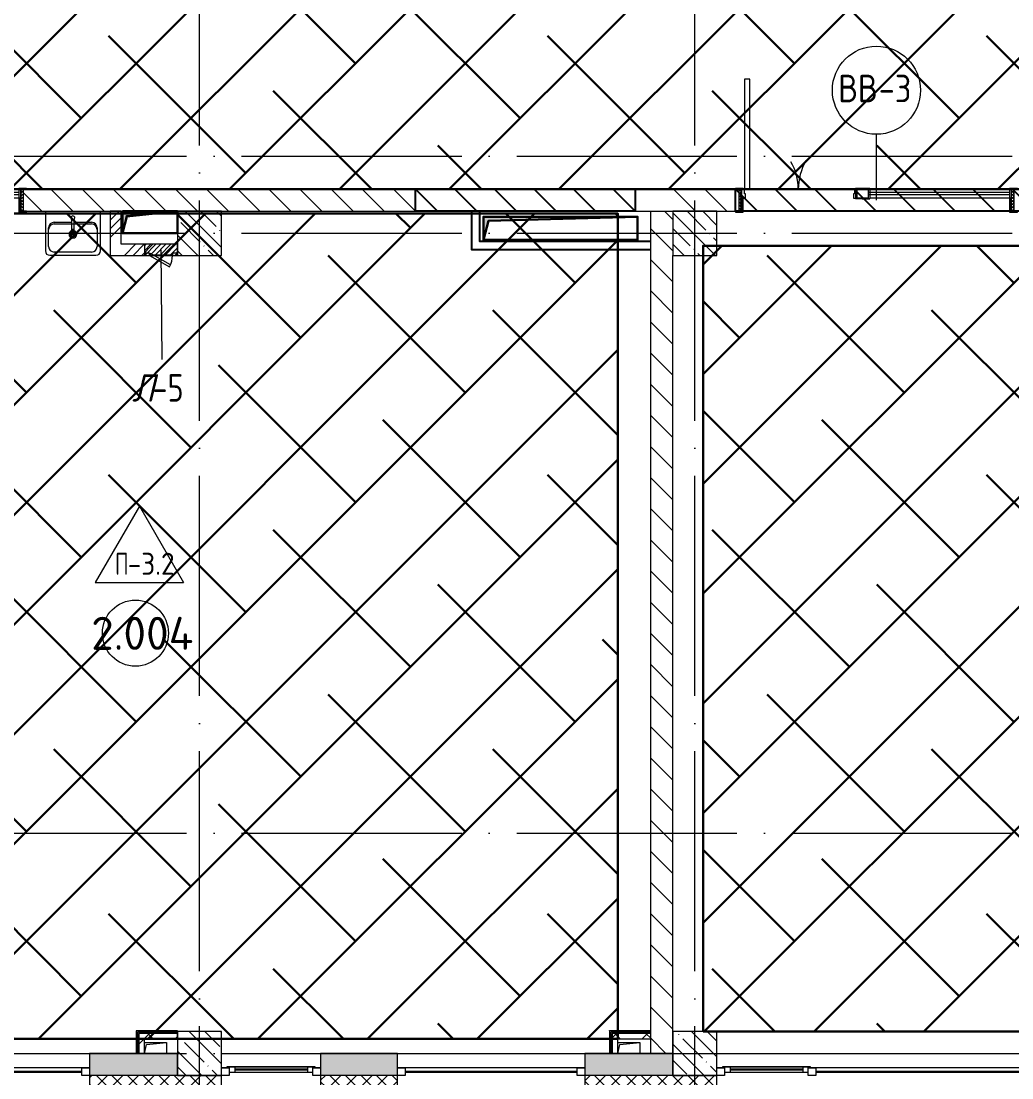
# Model space of a CAD drawing. Header units: millimetres. Extents: x -68946 to 690821, y -552984 to 293768.
# Drawn here: x 38829 to 47829, y -78991 to -69392 of the extents above; entities that cross this region are included whole.
import ezdxf

# ---------------------------------------------------------------- set-up
doc = ezdxf.new("R2010")
doc.units = ezdxf.units.MM
doc.linetypes.add('ADSK_Линия сетки', pattern=[2500, 2000, -250, 0, -250])
for name, color, linetype, lineweight in [('0) блоки', 250, 'Continuous', 25), ('1.1) Стяжка 5 вып.', 30, 'Continuous', 30), ('1.3) Звуко-изол           5 вып.', 90, 'Continuous', 30), ('A-AREA-____-IDEN', 250, 'Continuous', 9), ('A-DETL-GENF-OTLN', 250, 'Continuous', 5), ('A-DOOR-____-IDEN', 250, 'Continuous', 9), ('A-DOOR-____-MCUT', 250, 'Continuous', 5), ('A-DOOR-____-OTLN', 250, 'Continuous', 5), ('A-DOOR-FRAM-MCUT', 250, 'Continuous', 5), ('A-DOOR-FRAM-OTLN', 250, 'Continuous', 5), ('A-DOOR-GLAZ-MCUT', 250, 'Continuous', 5), ('A-FLOR-____-IDEN', 250, 'Continuous', 9), ('A-FLOR-____-OTLN', 250, 'Continuous', 9), ('A-GENM-____-MCUT', 250, 'Continuous', 25), ('A-GENM-____-OTLN', 250, 'Continuous', 9), ('A-GLAZ-____-MCUT', 250, 'Continuous', 9), ('A-GLAZ-____-OTLN', 250, 'Continuous', 5), ('A-WALL-____-MCUT', 250, 'Continuous', 13), ('A-WALL-____-PATT', 250, 'Continuous', 13), ('A-WALL-FNSH-MCUT', 250, 'Continuous', 13), ('I-WALL-____-OTLN', 250, 'Continuous', 9), ('P-SANR-FIXT-OTLN', 250, 'Continuous', 9), ('S-COLS-____-MCUT', 250, 'Continuous', 25), ('S-COLS-____-OTLN', 250, 'Continuous', 9), ('S-GRID-____-OTLN', 250, 'Continuous', 9), ('КР_Отверстия_ВК', 250, 'Continuous', 30), ('КР_Отверстия_ОВ', 250, 'Continuous', 30), ('ОВ_Корр_отв_27.10.2025', 250, 'Continuous', 30)]:
    doc.layers.add(name, color=color, linetype=linetype, lineweight=lineweight)
doc.styles.add('GOST Common_1', font='', dxfattribs={"width": 0.9, "height": 250})
doc.styles.add('ISOCPEUR_1', font='isocpeur.ttf', dxfattribs={"width": 0.9, "height": 250})
doc.styles.add('ISOCPEUR_2', font='isocpeur.ttf', dxfattribs={"height": 160})
doc.styles.add('ISOCPEUR_I_1', font='ГОСТ тип А.ttf', dxfattribs={"height": 2500})
doc.styles.get('GOST Common_1').set_extended_font_data('GOST Common')
pattern_1 = [(45, (-601.3, -122294.8), (-224.5064, 224.5064), []), (45, (-521.92, -122294.8), (0, 449.0128), []), (45, (-680.67, -122294.8), (0, 449.0128), [])]
pattern_2 = [(45, (-601.3, -122294.79), (-141.42136, 141.42136), []), (135, (-601.3, -122294.79), (-141.42136, -141.42136), [])]
pattern_3 = [(135, (-601.3, -122294.79), (-142.5612, -142.5612), []), (135, (-458.73, -122294.79), (-142.5612, -142.5612), [252.016, -50.403, 3.353, -47.05])]

# ---------------------------------------------------------------- blocks, each defined once
blk = doc.blocks.new('Раковина_АИ_3D_Рен_МГН_Santek Neo 50 - Раковина 500x400x170-V6-АР1_Маркировочный план 2 этажа С1')
at = {"layer": 'P-SANR-FIXT-OTLN', "lineweight": 5}
for p, q in [((-250, 25), (-250, -335)), ((250, -335), (250, 25)), ((-170, -75), (-10, -75)), ((-170, -89.7), (170, -89.7)), ((-10, -167), (-10, -49.9)), ((10, -50), (10, -167)), ((10, -75), (170, -75)), ((-220, -295), (-220, -125)), ((-220, -295), (-220, -139.7)), ((35, -185), (-35, -185)), ((-10, -167), (10, -167)), ((-5.9, -137), (-7, -137)), ((-7, -137), (-7, -137)), ((-5.9, -137), (5.9, -137)), ((0, -150), (0, -220)), ((7, -137), (5.9, -137)), ((7, -137), (7, -137)), ((220, -125), (220, -295)), ((220, -139.7), (220, -295)), ((-210, -375), (210, -375)), ((170, -345), (-170, -345)), ((170, -345), (-170, -345))]:
    blk.add_line(p, q, dxfattribs=at)
for centre, radius, start, end in [((-170, -125), 50, 90, 180), ((-170, -139.7), 50, 90, 180), ((0, -35), 18, 360, 180), ((0, -35), 18, 180, 250.80897), ((0, -35), 18, 289.19103, 360), ((0, -35), 18, 295.19321, 300), ((0, -35), 18, 309.99941, 315), ((0, -35), 18, 324.99969, 330), ((170, -125), 50, 0, 90), ((170, -139.7), 50, 0, 90), ((0, -185), 35, 0, 180), ((0, -185), 35, 106.67272, 180), ((0, -185), 35, 180, 0), ((0, -185), 35, 180, 360), ((0, -185), 23, 360, 180), ((0, -185), 23, 115.32987, 180), ((0, -185), 23, 180, 360), ((0, -185), 23, 180, 360), ((0, -185), 23, 360, 64.67013), ((0, -185), 35, 0, 73.32728), ((-210, -335), 40, 180, 270), ((-170, -295), 50, 180, 270), ((-170, -295), 50, 180, 270), ((170, -295), 50, 270, 0), ((170, -295), 50, 270, 0), ((210, -335), 40, 270, 0)]:
    blk.add_arc(centre, radius, start, end, dxfattribs=at)
for points in [[(-6.2, -51.9), (-6.1, -51.9), (-6, -52), (-5.9, -52)], [(5.9, -52), (6, -52), (6.1, -51.9), (6.2, -51.9)]]:
    blk.add_open_spline(points, degree=3, dxfattribs=at)
blk = doc.blocks.new('Сифон Orio для МГН - Сифон бутылочный-V7-АР1_Маркировочный план 2 этажа С1')
at = {"layer": 'P-SANR-FIXT-OTLN', "lineweight": 5}
for start, end in [(90, 233.74325), (165, 233.74325), (165, 233.74325), (165, 180), (105, 135), (105, 135), (306.25675, 90), (345, 75), (345, 75), (45, 75), (345, 15), (195, 233.74325), (306.25675, 315), (306.25675, 315), (306.25675, 315)]:
    blk.add_arc((0, 0), 16, start, end, dxfattribs=at)
blk = doc.blocks.new('Дверь_СКБ_2Ст_Фрамуга2 - Н_ВВ-3_2500x2600h_Учебные помещения_Фрамуга слева-42054644-АР1_Маркировочный план 2 этажа С1')
at = {"layer": 'A-DOOR-____-OTLN'}
h = blk.add_hatch(dxfattribs=at)
h.set_pattern_fill('FP_12', color=256, style=0, pattern_type=2)
h.set_pattern_definition([(135, (1051.41, 164.685), (-14.1421, -14.1421), []), (225, (1051.41, 164.685), (14.1421, -14.1421), [])])
h.paths.add_polyline_path([(1262.5, -100), (1262.5, 100), (1237.5, 100), (1237.5, -100)])
at = {"layer": 'A-DOOR-FRAM-OTLN'}
h = blk.add_hatch(dxfattribs=at)
h.set_pattern_fill('FP_13', color=256, style=0, pattern_type=2)
h.set_pattern_definition([(45, (-1071.384, 164.685), (-14.1421, 14.1421), []), (135, (-1071.384, 164.685), (-14.1421, -14.1421), [])])
h.paths.add_polyline_path([(-1212.5, -100), (-1212.5, 100), (-1237.5, 100), (-1237.5, -100)])
at = {"layer": 'A-DOOR-____-MCUT'}
for p, q in [((-1187.5, 1100), (-1187.5, 100)), ((-1137.5, 1100), (-1187.5, 1100)), ((-1137.5, 100), (-1137.5, 1100)), ((-1187.5, 100), (-1137.5, 100))]:
    blk.add_line(p, q, dxfattribs=at)
at = {"layer": 'A-DOOR-____-OTLN'}
for centre, radius, start, end in [((-1197.5, 100), 500, 360, 30), ((-177.5, 100), 520, 150, 180)]:
    blk.add_arc(centre, radius, start, end, dxfattribs=at)
at = {"layer": 'A-DOOR-FRAM-MCUT'}
for p, q in [((-1197.5, 108), (-1267.5, 108)), ((-1267.5, 108), (-1267.5, 100)), ((-1267.5, 100), (-1197.5, 100)), ((-1212.5, 100), (-1237.5, 100)), ((-1237.5, 100), (-1237.5, -100)), ((-1187.5, 100), (-1212.5, 100)), ((-1212.5, 100), (-1212.5, 20)), ((-1212.5, -100), (-1212.5, 100)), ((-1197.5, 100), (-1197.5, 108)), ((-1187.5, 60), (-1187.5, 100)), ((-187.5, 100), (-187.5, 60)), ((-162.5, 100), (-187.5, 100)), ((-177.5, 108), (-177.5, 100)), ((-107.5, 108), (-177.5, 108)), ((-177.5, 100), (-177.5, 20)), ((-62.5, 100), (-162.5, 100)), ((-162.5, 20), (-162.5, 100)), ((-162.5, 20), (-162.5, 100)), ((-117.5, 108), (-117.5, 100)), ((-47.5, 108), (-117.5, 108)), ((-107.5, 100), (-107.5, 108)), ((-62.5, 100), (-62.5, 20)), ((-47.5, 100), (-47.5, 108)), ((-47.5, 100), (-47.5, 20)), ((-47.5, 100), (1237.5, 100)), ((1292.5, 108), (1222.5, 108)), ((1222.5, 108), (1222.5, 100)), ((1222.5, 100), (1222.5, 20)), ((1222.5, 100), (1292.5, 100)), ((1237.5, 100), (1237.5, 20)), ((1262.5, 100), (1237.5, 100)), ((1237.5, 100), (1237.5, -100)), ((1262.5, -100), (1262.5, 100)), ((1292.5, 100), (1292.5, 108)), ((-1212.5, 20), (-1177.5, 20)), ((-1197.5, 20), (-1212.5, 20)), ((-1212.5, 20), (-1212.5, -100)), ((-1197.5, -100), (-1197.5, 20)), ((-1177.5, 60), (-1187.5, 60)), ((-1177.5, 20), (-1177.5, 60)), ((-187.5, 60), (-197.5, 60)), ((-197.5, 60), (-197.5, 20)), ((-197.5, 20), (-162.5, 20)), ((-177.5, 12), (-177.5, 20)), ((-107.5, 12), (-177.5, 12)), ((-62.5, 20), (-162.5, 20)), ((-117.5, 20), (-117.5, 12)), ((-117.5, 12), (-47.5, 12)), ((-107.5, 20), (-107.5, 12)), ((-47.5, 12), (-47.5, 20)), ((1237.5, 20), (-47.5, 20)), ((1237.5, 20), (1222.5, 20)), ((1222.5, 20), (1222.5, -100)), ((1237.5, -100), (1237.5, 20)), ((-1197.5, -100), (-1267.5, -100)), ((-1267.5, -100), (-1267.5, -108)), ((-1267.5, -108), (-1197.5, -108)), ((-1237.5, -100), (-1212.5, -100)), ((-1212.5, -100), (-1197.5, -100)), ((-1197.5, -108), (-1197.5, -100)), ((1222.5, -100), (1237.5, -100)), ((1292.5, -100), (1222.5, -100)), ((1222.5, -100), (1222.5, -108)), ((1222.5, -108), (1292.5, -108)), ((1237.5, -100), (1262.5, -100)), ((1292.5, -108), (1292.5, -100))]:
    blk.add_line(p, q, dxfattribs=at)
at = {"layer": 'A-DOOR-GLAZ-MCUT'}
for p, q in [((1222.5, 70), (-62.5, 70)), ((1222.5, 50), (-62.5, 50))]:
    blk.add_line(p, q, dxfattribs=at)
blk = doc.blocks.new('Окно_СКБ_2Ст1 - Окно_СКБ_2Ст 3300_ОК2-29018968-АР1_Маркировочный план 2 этажа С1')
at = {"layer": 'A-GLAZ-____-MCUT'}
for p, q in [((-1650, -195), (-1650, -125)), ((-1650, -125), (-1580, -125)), ((-1580, -125), (-1580, -195)), ((750, -195), (750, -125)), ((750, -125), (820, -125)), ((820, -125), (820, -195)), ((1580, -155), (820, -155)), ((820, -155), (820, -195)), ((870, -205), (870, -155)), ((1530, -205), (1530, -155)), ((1580, -195), (1580, -125)), ((1580, -125), (1650, -125)), ((1580, -195), (1580, -155)), ((1650, -125), (1650, -195)), ((-1580, -195), (-1650, -195)), ((820, -195), (750, -195)), ((820, -195), (800, -195)), ((800, -195), (800, -205)), ((800, -205), (1600, -205)), ((1600, -205), (800, -205)), ((1650, -195), (1580, -195)), ((1600, -195), (1580, -195)), ((1600, -205), (1600, -195))]:
    blk.add_line(p, q, dxfattribs=at)
at = {"layer": 'A-GLAZ-____-MCUT', "lineweight": 5}
for p, q in [((750, -155), (-1580, -155)), ((750, -165), (-1580, -165)), ((870, -175), (1530, -175)), ((1530, -185), (870, -185))]:
    blk.add_line(p, q, dxfattribs=at)
at = {"layer": 'A-GLAZ-____-OTLN'}
for p, q in [((-1650, -195), (800, -195)), ((1600, -195), (1650, -195))]:
    blk.add_line(p, q, dxfattribs=at)
blk = doc.blocks.new('Окно_СКБ_1Ст1 - 120_Окно_СКБ_1Ст_900_ОК3л-29018700-АР1_Маркировочный план 2 этажа С1')
at = {"layer": 'A-GLAZ-____-MCUT'}
for p, q in [((-450, -195), (-450, -125)), ((-450, -125), (-380, -125)), ((-380, -125), (-380, -195)), ((380, -155), (-380, -155)), ((-380, -155), (-380, -195)), ((-330, -205), (-330, -155)), ((330, -205), (330, -155)), ((380, -195), (380, -125)), ((380, -125), (450, -125)), ((380, -195), (380, -155)), ((450, -125), (450, -195)), ((-380, -195), (-450, -195)), ((-380, -195), (-400, -195)), ((-400, -195), (-400, -205)), ((-400, -205), (400, -205)), ((400, -205), (-400, -205)), ((450, -195), (380, -195)), ((400, -195), (380, -195)), ((400, -205), (400, -195))]:
    blk.add_line(p, q, dxfattribs=at)
at = {"layer": 'A-GLAZ-____-MCUT', "lineweight": 5}
for p, q in [((-330, -175), (330, -175)), ((330, -185), (-330, -185))]:
    blk.add_line(p, q, dxfattribs=at)
at = {"layer": 'A-GLAZ-____-OTLN'}
for p, q in [((-450, -195), (-400, -195)), ((400, -195), (450, -195))]:
    blk.add_line(p, q, dxfattribs=at)
blk = doc.blocks.new('Окно_СКБ_1Ст1 - 120_Окно_СКБ_1Ст_1700_ОК19Л-29018918-АР1_Маркировочный план 2 этажа С1')
at = {"layer": 'A-GLAZ-____-MCUT'}
for p, q in [((-850, -195), (-850, -125)), ((-850, -125), (-780, -125)), ((-780, -125), (-780, -195)), ((780, -195), (780, -125)), ((780, -125), (850, -125)), ((850, -125), (850, -195)), ((-780, -195), (-850, -195)), ((850, -195), (780, -195))]:
    blk.add_line(p, q, dxfattribs=at)
at = {"layer": 'A-GLAZ-____-MCUT', "lineweight": 5}
for p, q in [((780, -155), (-780, -155)), ((780, -165), (-780, -165))]:
    blk.add_line(p, q, dxfattribs=at)
at = {"layer": 'A-GLAZ-____-OTLN'}
blk.add_line((-850, -195), (850, -195), dxfattribs=at)
blk = doc.blocks.new('_Wn_-As_OpeningMEP_floor__Rectangular - _Wn_-As_OpeningMEP_floor__Rectangular-32466847-АР1_Маркировочный план 2 этажа С1')
at = {"layer": 'A-DETL-GENF-OTLN'}
for p, q in [((-250, -50), (-212.2, 112.2)), ((-212.2, 112.2), (250, 150))]:
    blk.add_line(p, q, dxfattribs=at)
blk = doc.blocks.new('BSC_Колонна _Прямоугольная - 400x400-V29-АР1_Маркировочный план 2 этажа С1')
at = {"layer": 'S-COLS-____-OTLN', "lineweight": 5}
h = blk.add_hatch(dxfattribs=at)
h.set_pattern_fill('FP_32', color=256, style=0, pattern_type=2)
h.set_pattern_definition([(135, (-45550, -50975), (-142.5619, -142.5619), []), (135, (-45407.44, -50975), (-142.5619, -142.5619), [252.016, -50.403, 3.353, -47.05])])
h.paths.add_polyline_path([(-200, -200), (200, -200), (200, 200), (-200, 200)])
at = {"layer": 'S-COLS-____-MCUT', "lineweight": 5}
for p, q in [((200, 200), (-200, 200)), ((-200, 200), (-200, -200)), ((200, -200), (200, 200)), ((-200, -200), (200, -200))]:
    blk.add_line(p, q, dxfattribs=at)
blk = doc.blocks.new('_Wn_-As_OpeningMEP_floor__Rectangular - _Wn_-As_OpeningMEP_floor__Rectangular-35307840-АР1_Маркировочный план 2 этажа С1')
at = {"layer": 'A-DETL-GENF-OTLN'}
for p, q in [((-82.3, 82.3), (100, 100)), ((-100, 0), (-82.3, 82.3))]:
    blk.add_line(p, q, dxfattribs=at)
blk = doc.blocks.new('АР_Люк - ЛРС_ВК_300х400_внутренний_RAL 9003-42734016-АР1_Маркировочный план 2 этажа С1')
at = {"layer": 'A-DOOR-____-OTLN'}
h = blk.add_hatch(dxfattribs=at)
h.set_pattern_fill('FP_53', color=256, style=0, pattern_type=2)
h.set_pattern_definition([(45, (125, 0), (-22.6274, 22.6274), [])])
h.paths.add_polyline_path([(275, 50), (-25, 50), (-25, -50), (275, -50)])
at = {"layer": 'A-DETL-GENF-OTLN'}
for p, q in [((275, 50), (-25, 50)), ((-25, 50), (-25, -50)), ((275, -50), (275, 50)), ((-25, -50), (275, -50))]:
    blk.add_line(p, q, dxfattribs=at)
at = {"layer": 'A-DOOR-____-MCUT', "lineweight": 5}
for p, q in [((48.1, 155), (38.1, 137.7)), ((38.1, 137.7), (220, 32.7)), ((230, 50), (48.1, 155)), ((20, 50), (-15, 50)), ((-15, 50), (-15, 30)), ((-15, 30), (20, 30)), ((20, 30), (20, 50)), ((220, 32.7), (230, 50)), ((265, 50), (230, 50)), ((230, 50), (230, 30)), ((230, 30), (265, 30)), ((265, 30), (265, 50))]:
    blk.add_line(p, q, dxfattribs=at)
blk.add_arc((230, 50), 210, 150, 180, dxfattribs=at)
at = {"layer": 'A-DOOR-____-OTLN'}
blk.add_line((230, 50), (48.1, 155), dxfattribs=at)
blk = doc.blocks.new('ASML_АР_Отделка Люка - ВО Отделка люков_Грунтовка 0_Шпатлевка 0_Окраска 0_0-42467640-АР1_Маркировочный план 2 этажа С1')
at = {"layer": 'A-GENM-____-MCUT', "lineweight": 5}
for p, q in [((-140, 3), (-150, 3)), ((-150, 3), (-150, 0)), ((65, 3), (-105, 3)), ((150, 3), (140, 3)), ((150, 0), (150, 3)), ((-150, 0), (-140, 0)), ((-105, 0), (70.2, 0)), ((103.3, 0), (105, 0)), ((140, 0), (150, 0))]:
    blk.add_line(p, q, dxfattribs=at)
blk = doc.blocks.new('AAR_СКБ_Марка_Помещения_мал - Номер-28977439-АР1_Маркировочный план 2 этажа С1')
at = {"layer": 'A-AREA-____-IDEN'}
blk.add_circle((-0.028, 0), 3, dxfattribs=at)
blk = doc.blocks.new('AAR_СКБ_Марка_Перекрытия - Марка пола-17325028-АР1_Маркировочный план 2 этажа С1')
at = {"layer": 'A-FLOR-____-IDEN'}
for p, q in [((0, 6.932), (-4.002, 0)), ((0, 6.932), (4.002, 0)), ((-4.002, 0), (4.002, 0))]:
    blk.add_line(p, q, dxfattribs=at)
blk = doc.blocks.new('ADSK_Марка_Дверь - Типоразмер_ADSK_Марка-30565456-АР1_Маркировочный план 2 этажа С1')
at = {"layer": 'A-DOOR-____-IDEN'}
blk.add_circle((0, 0), 4, dxfattribs=at)
blk = doc.blocks.new('*U2806')
at = {"linetype": 'ByBlock', "lineweight": -2, "ltscale": 5}
h = blk.add_hatch(color=0, dxfattribs=at)
h.dxf.hatch_style = 1
h.paths.add_polyline_path([(82, -93), (1000, 0), (0, 0), (0, -400)])
at = {"color": 0, "linetype": 'ByBlock', "lineweight": -2, "ltscale": 5}
blk.add_lwpolyline([(0, 0), (1000, 0), (1000, -400), (0, -400)], close=True, dxfattribs=at)
blk.add_lwpolyline([(1000, 0), (82, -93), (0, -400)], dxfattribs=at)
blk = doc.blocks.new('*U2808')
at = {"linetype": 'ByBlock', "lineweight": -2, "ltscale": 5}
h = blk.add_hatch(color=0, dxfattribs=at)
h.dxf.hatch_style = 1
h.paths.add_polyline_path([(92, -73), (2800, 0), (0, 0), (0, -420)])
at = {"color": 0, "linetype": 'ByBlock', "lineweight": -2, "ltscale": 5}
blk.add_lwpolyline([(0, 0), (2800, 0), (2800, -420), (0, -420)], close=True, dxfattribs=at)
blk.add_lwpolyline([(2800, 0), (92, -73), (0, -420)], dxfattribs=at)

msp = doc.modelspace()

# ---------------------------------------------------------------- hatches: boundary and pattern name
at = {"layer": '0) блоки'}
h = msp.add_hatch(dxfattribs=at)
h.set_pattern_fill('ANSI31', color=256, scale=80, angle=90)
h.set_pattern_definition([(135, (42410.33, -70919.8), (-179.605, -179.605), [])])
h.paths.add_polyline_path([(44405.9454, -71119.7878), (42410.3305, -71119.7878), (42410.3305, -70919.7878), (44405.9454, -70919.7878)])
h = msp.add_hatch(dxfattribs=at)
h.set_pattern_fill('ANSI31', color=256, scale=80, angle=90)
h.set_pattern_definition([(135, (45318.7, -70919.8), (-179.605, -179.605), [])])
h.paths.add_polyline_path([(51516.272, -71119.7883), (45318.7078, -71119.7883), (45318.7078, -70919.7883), (51516.272, -70919.7883)])
at = {"layer": '1.1) Стяжка 5 вып.', "lineweight": 30, "true_color": 0xf26722}
h = msp.add_hatch(dxfattribs=at)
h.set_pattern_fill('ANSI32', color=30, scale=222)
h.paths.add_polyline_path([(68448.7078, -67629.7872), (49458.6859, -67629.7872), (49458.6859, -67829.7878), (49038.7078, -67829.7878), (49038.7078, -67629.7872), (45158.7078, -67629.7872), (45158.7078, -67829.7878), (44738.7078, -67829.7878), (44738.7078, -67629.7872), (40658.7078, -67629.7872), (40658.7078, -67829.7878), (40238.7078, -67829.7878), (40238.7078, -67629.7872), (35758.6859, -67629.7872), (35758.6859, -67829.7878), (35336.9036, -67829.7878), (35336.9036, -67629.7872), (32053.7078, -67629.7872), (-363.3141, -67629.7872), (-363.3141, -70919.7878), (68448.7078, -70919.7878)])
h = msp.add_hatch(dxfattribs=at)
h.set_pattern_fill('ANSI32', color=30, scale=222)
h.paths.add_polyline_path([(44248.7078, -71139.7878), (35748.6859, -71139.7878), (35748.6859, -78637.7522), (44248.7078, -78637.7522)])
h = msp.add_hatch(dxfattribs=at)
h.set_pattern_fill('ANSI32', color=30, scale=222)
h.paths.add_polyline_path([(53807.1372, -71433.2577), (45024.3317, -71433.2577), (45024.3317, -78569.7878), (53807.1372, -78569.7878)])
at = {"layer": '1.3) Звуко-изол           5 вып.', "lineweight": 30}
h = msp.add_hatch(dxfattribs=at)
h.set_pattern_fill('ANSI38', color=256, scale=222)
h.paths.add_polyline_path([(68448.7078, -67629.7872), (49458.6859, -67629.7872), (49458.6859, -67829.7878), (49038.7078, -67829.7878), (49038.7078, -67629.7872), (45158.7078, -67629.7872), (45158.7078, -67829.7878), (44738.7078, -67829.7878), (44738.7078, -67629.7872), (40658.7078, -67629.7872), (40658.7078, -67829.7878), (40238.7078, -67829.7878), (40238.7078, -67629.7872), (35758.6859, -67629.7872), (35758.6859, -67829.7878), (35336.9036, -67829.7878), (35336.9036, -67629.7872), (32053.7078, -67629.7872), (-363.3141, -67629.7872), (-363.3141, -70919.7878), (68448.7078, -70919.7878)])
h = msp.add_hatch(dxfattribs=at)
h.set_pattern_fill('ANSI38', color=256, scale=222)
h.paths.add_polyline_path([(44248.7078, -71139.7878), (35748.6859, -71139.7878), (35748.6859, -78637.7522), (44248.7078, -78637.7522)])
h = msp.add_hatch(dxfattribs=at)
h.set_pattern_fill('ANSI38', color=256, scale=222)
h.paths.add_polyline_path([(53807.1372, -71433.2577), (45024.3317, -71433.2577), (45024.3317, -78569.7878), (53807.1372, -78569.7878)])
at = {"layer": 'A-WALL-____-PATT', "lineweight": 15, "true_color": 0x000000}
h = msp.add_hatch(dxfattribs=at)
h.set_pattern_fill('FP_7', color=18, style=0, pattern_type=2)
h.set_pattern_definition(pattern_1)
h.paths.add_polyline_path([(39738.6859, -71519.7878), (39738.6859, -71119.7883), (39638.6859, -71119.7883), (39638.6859, -71519.7878)])
h = msp.add_hatch(dxfattribs=at)
h.set_pattern_fill('FP_1', color=18, style=0, pattern_type=2)
h.set_pattern_definition([(135, (-601.3, -122294.79), (-141.42136, -141.42136), [])])
h.paths.add_polyline_path([(44548.7078, -78769.7878), (44748.7078, -78769.7878), (44748.7078, -71119.7883), (44548.7078, -71119.7883), (44548.7078, -78264.7853)])
h = msp.add_hatch(dxfattribs=at)
h.set_pattern_fill('FP_7', color=18, style=0, pattern_type=2)
h.set_pattern_definition(pattern_1)
h.paths.add_polyline_path([(40248.7078, -71519.7878), (40248.6859, -71419.7878), (39738.6859, -71419.7878), (39738.6859, -71519.7878), (39948.6859, -71519.7878), (39948.6859, -71516.7878), (39958.6859, -71516.4547), (39958.6859, -71499.7878), (39993.6859, -71499.7878), (39993.6859, -71516.7878), (39995.418, -71516.7878), (40003.6859, -71502.4672), (40028.4898, -71516.7878), (40203.6859, -71516.7878), (40203.6859, -71499.7878), (40238.6859, -71499.7878), (40238.6859, -71516.7878), (40248.6859, -71516.7878), (40248.6859, -71519.7878)])
h = msp.add_hatch(dxfattribs=at)
h.set_pattern_fill('FP_25', color=18, style=0, pattern_type=2)
h.set_pattern_definition(pattern_2)
h.paths.add_polyline_path([(39948.7078, -78769.7878), (39948.7078, -78587.7528), (39898.7078, -78587.7528), (39898.7078, -78769.7878)])
h = msp.add_hatch(dxfattribs=at)
h.set_pattern_fill('FP_25', color=18, style=0, pattern_type=2)
h.set_pattern_definition(pattern_2)
h.paths.add_polyline_path([(40248.6859, -78637.7528), (40248.6859, -78587.7528), (39948.7078, -78587.7528), (39948.7078, -78637.7528)])
h = msp.add_hatch(dxfattribs=at)
h.set_pattern_fill('FP_25', color=18, style=0, pattern_type=2)
h.set_pattern_definition(pattern_2)
h.paths.add_polyline_path([(44248.7078, -78769.7878), (44248.7078, -78587.7528), (44198.7078, -78587.7528), (44198.7078, -78769.7878)])
h = msp.add_hatch(dxfattribs=at)
h.set_pattern_fill('FP_25', color=18, style=0, pattern_type=2)
h.set_pattern_definition(pattern_2)
h.paths.add_polyline_path([(44248.7078, -78637.7528), (44548.6859, -78637.7528), (44548.6859, -78587.7528), (44248.7078, -78587.7528)])
h = msp.add_hatch(dxfattribs=at)
h.set_pattern_fill('FP_24', color=18, style=0, pattern_type=2)
h.set_pattern_definition([(50, (-601.3, -122294.8), (364.3679, -31.8783), [38.1, -419.1]), (355, (-601.3, -122294.8), (-70.4859, 382.1133), [30.48, -335.28]), (100.451, (-570.93, -122297.45), (293.885, 350.2334), [32.38, -356.18]), (46.184, (-601.3, -122193.2), (542.1585, -84.0858), [57.15, -628.65]), (96.636, (-556.1, -122200.2), (474.805, 494.8554), [48.57, -534.27]), (351.184, (-601.3, -122193.2), (474.8102, 494.85), [45.72, -502.92]), (21, (-550.5, -122218.6), (303.2285, -204.5305), [38.1, -419.1]), (326, (-550.5, -122218.6), (123.6039, 368.376), [30.48, -335.28]), (71.451, (-525.22, -122235.63), (426.8341, 163.8427), [32.38, -356.18]), (37.5, (-601.29, -122294.79), (6.17665, 169.11015), [16.764, -314.452, 16.764, -323.596, -336.55]), (37.5, (-601.29, -122294.79), (6.17665, 169.11015), [-671.576, 16.764, -319.786]), (7.5, (-601.3, -122294.79), (133.63888, 200.3615), [16.764, -177.292, 16.764, -306.832, -128.27]), (7.5, (-601.3, -122294.79), (133.63888, 200.3615), [-517.652, 16.764, -111.506]), (327.5, (-714.58, -122294.79), (271.18182, -11.45836), [16.764, -110.236, 16.764, -379.476, -525.78]), (327.5, (-714.58, -122294.79), (271.18182, -11.45836), [-523.24, 16.764, -509.016]), (317.5, (-765.38, -122294.8), (296.2585, 50.85285), [16.764, -148.336, 16.764, -246.38, -373.38]), (317.5, (-765.38, -122294.8), (296.2585, 50.85285), [-428.244, 16.764, -356.616])])
h.paths.add_polyline_path([(68402.8242, -78969.7878), (68448.7078, -78969.7878), (68448.7078, -78769.7878), (66448.7078, -78769.7878), (66448.7078, -78969.7878), (67832.2751, -78969.7878)])
h.paths.add_polyline_path([(64408.981, -78969.7878), (64748.7078, -78969.7878), (64748.7078, -78769.7878), (64048.7078, -78769.7878), (64048.7078, -78969.7878)])
h.paths.add_polyline_path([(62697.3339, -78969.7878), (62748.7078, -78969.7878), (62748.7078, -78769.7878), (61948.7078, -78769.7878), (61948.7078, -78969.7878), (62126.7848, -78969.7878)])
h.paths.add_polyline_path([(59548.7078, -78969.7878), (60248.7078, -78969.7878), (60248.7078, -78769.7878), (59548.7078, -78769.7878)])
h.paths.add_polyline_path([(57562.3926, -78969.7878), (58248.7078, -78969.7878), (58248.7078, -78769.7878), (57448.7078, -78769.7878), (57448.7078, -78969.7878)])
h.paths.add_polyline_path([(53748.7078, -78969.7878), (53748.7078, -78769.7878), (52948.7078, -78769.7878), (52948.7078, -78969.7878), (53568.5494, -78969.7878)])
h.paths.add_polyline_path([(49004.1572, -78969.7878), (49248.7078, -78969.7878), (49248.7078, -78769.7878), (48448.7078, -78769.7878), (48448.7078, -78969.7878)])
h.paths.add_polyline_path([(44748.7078, -78969.7878), (44748.7078, -78769.7878), (43948.7078, -78769.7878), (43948.7078, -78969.7878), (44439.7649, -78969.7878)])
h.paths.add_polyline_path([(41587.0198, -78969.7878), (42248.7078, -78969.7878), (42248.7078, -78769.7878), (41548.7078, -78769.7878), (41548.7078, -78969.7878)])
h.paths.add_polyline_path([(40248.7078, -78969.7878), (40248.7078, -78769.7878), (39448.7078, -78769.7878), (39448.7078, -78969.7878), (39875.3727, -78969.7878)])
h.paths.add_polyline_path([(35881.5295, -78969.7878), (36148.7078, -78969.7878), (36148.7078, -78769.7878), (35748.7078, -78769.7878), (35748.7078, -78969.7878)])
h.paths.add_polyline_path([(34948.7078, -78969.7878), (35348.7078, -78969.7878), (35348.7078, -78769.7878), (34948.7078, -78769.7878), (34948.7078, -78814.4683)])
h.paths.add_polyline_path([(31317.1372, -78969.7878), (31648.7078, -78969.7878), (31648.7078, -78769.7878), (30848.7078, -78769.7878), (30848.7078, -78969.7878)])
h.paths.add_polyline_path([(27148.7078, -78969.7878), (27148.7078, -78769.7878), (26348.7078, -78769.7878), (26348.7078, -78969.7878), (26752.745, -78969.7878)])
h.paths.add_polyline_path([(23548.7078, -78969.7878), (24248.7078, -78969.7878), (24248.7078, -78769.7878), (23548.7078, -78769.7878)])
h.paths.add_polyline_path([(22648.7078, -78969.7878), (22648.7078, -78769.7878), (21848.7078, -78769.7878), (21848.7078, -78969.7878), (22188.3528, -78969.7878)])
h.paths.add_polyline_path([(18148.7078, -78969.7878), (18148.7078, -78769.7878), (17348.7078, -78769.7878), (17348.7078, -78969.7878), (17623.9605, -78969.7878)])
h.paths.add_polyline_path([(13059.5683, -78969.7878), (13648.7078, -78969.7878), (13648.7078, -78769.7878), (12848.7078, -78769.7878), (12848.7078, -78969.7878)])
h.paths.add_polyline_path([(9148.7078, -78969.7878), (9148.7078, -78769.7878), (8348.7078, -78769.7878), (8348.7078, -78969.7878), (9065.7251, -78969.7878)])
h.paths.add_polyline_path([(6212.9799, -78969.7878), (6248.7078, -78969.7878), (6248.7078, -78769.7878), (5548.7078, -78769.7878), (5548.7078, -78969.7878)])
h.paths.add_polyline_path([(4648.7078, -78969.7878), (4648.7078, -78769.7878), (3848.7078, -78769.7878), (3848.7078, -78969.7878), (4501.3328, -78969.7878)])
h.paths.add_polyline_path([(148.7078, -78969.7878), (148.7078, -78769.7878), (-401.3141, -78769.7878), (-401.3141, -78969.7878), (-63.0594, -78969.7878)])
h = msp.add_hatch(dxfattribs=at)
h.set_pattern_fill('FP_17', color=18, style=0, pattern_type=2)
h.set_pattern_definition([(45, (-601.29, -122294.79), (-70.71068, 70.71068), []), (135, (-601.29, -122294.79), (-70.71068, -70.71068), [])])
h.paths.add_polyline_path([(68402.8242, -79069.7878), (68548.7078, -79069.7878), (68548.7078, -78969.7878), (66448.7078, -78969.7878), (66448.7078, -79069.7878), (67832.2751, -79069.7878)])
h.paths.add_polyline_path([(63148.7078, -79069.7878), (63148.7078, -78969.7878), (61948.7078, -78969.7878), (61948.7078, -79069.7878), (62697.3339, -79069.7878)])
h.paths.add_polyline_path([(64408.981, -79069.7878), (64748.7078, -79069.7878), (64748.7078, -78969.7878), (64048.7078, -78969.7878), (64048.7078, -79069.7878)])
h.paths.add_polyline_path([(57448.7078, -79069.7878), (58648.7078, -79069.7878), (58648.7078, -78969.7878), (57448.7078, -78969.7878)])
h.paths.add_polyline_path([(60248.7078, -79069.7878), (60248.7078, -78969.7878), (59548.7078, -78969.7878), (59548.7078, -79069.7878)])
h.paths.add_polyline_path([(53568.5494, -79069.7878), (54148.7078, -79069.7878), (54148.7078, -78969.7878), (52948.7078, -78969.7878), (52948.7078, -79069.7878), (52998.0004, -79069.7878)])
h.paths.add_polyline_path([(49648.7078, -79069.7878), (49648.7078, -78969.7878), (48448.7078, -78969.7878), (48448.7078, -79069.7878), (49574.7062, -79069.7878)])
h.paths.add_polyline_path([(45148.7078, -79069.7878), (45148.7078, -78969.7878), (43948.7078, -78969.7878), (43948.7078, -79069.7878), (45010.314, -79069.7878)])
h.paths.add_polyline_path([(42248.7078, -79069.7878), (42248.7078, -78969.7878), (41548.7078, -78969.7878), (41548.7078, -79069.7878), (41587.0198, -79069.7878)])
h.paths.add_polyline_path([(39875.3727, -79069.7878), (40648.7078, -79069.7878), (40648.7078, -78969.7878), (39448.7078, -78969.7878), (39448.7078, -79069.7878)])
h.paths.add_polyline_path([(34948.7078, -79069.7878), (36148.7078, -79069.7878), (36148.7078, -78969.7878), (34948.7078, -78969.7878)])
h.paths.add_polyline_path([(31648.7078, -79069.7878), (31648.7078, -78969.7878), (30448.7078, -78969.7878), (30448.7078, -79069.7878), (31317.1372, -79069.7878)])
h.paths.add_polyline_path([(26752.745, -79069.7878), (27148.7078, -79069.7878), (27148.7078, -78969.7878), (25948.7078, -78969.7878), (25948.7078, -79069.7878), (26182.196, -79069.7878)])
h.paths.add_polyline_path([(24248.7078, -79069.7878), (24248.7078, -78969.7878), (23548.7078, -78969.7878), (23548.7078, -79069.7878)])
h.paths.add_polyline_path([(21617.8037, -79069.7878), (22648.7078, -79069.7878), (22648.7078, -78969.7878), (21448.7078, -78969.7878), (21448.7078, -79069.7878)])
h.paths.add_polyline_path([(16948.7078, -79069.7878), (18148.7078, -79069.7878), (18148.7078, -78969.7878), (16948.7078, -78969.7878)])
h.paths.add_polyline_path([(13648.7078, -79069.7878), (13648.7078, -78969.7878), (12448.7078, -78969.7878), (12448.7078, -79069.7878), (13630.1173, -79069.7878)])
h.paths.add_polyline_path([(7948.7078, -79069.7878), (9148.7078, -79069.7878), (9148.7078, -78969.7878), (7948.7078, -78969.7878)])
h.paths.add_polyline_path([(6212.9799, -79069.7878), (6248.7078, -79069.7878), (6248.7078, -78969.7878), (5548.7078, -78969.7878), (5548.7078, -79069.7878)])
h.paths.add_polyline_path([(4501.3328, -79069.7878), (4648.7078, -79069.7878), (4648.7078, -78969.7878), (3448.7078, -78969.7878), (3448.7078, -79069.7878), (3930.7838, -79069.7878)])
h.paths.add_polyline_path([(148.7078, -79069.7878), (148.7078, -78969.7878), (-901.3141, -78969.7878), (-901.3141, -79069.7878), (-63.0594, -79069.7878)])
at = {"layer": 'S-COLS-____-OTLN', "lineweight": 5, "true_color": 0x000000}
h = msp.add_hatch(dxfattribs=at)
h.set_pattern_fill('FP_23', color=18, style=0, pattern_type=2)
h.set_pattern_definition(pattern_3)
h.paths.add_polyline_path([(40248.7078, -71519.7878), (40648.7078, -71519.7878), (40648.7078, -71119.7878), (40248.7078, -71119.7878), (40248.7078, -71516.7878)])
h = msp.add_hatch(dxfattribs=at)
h.set_pattern_fill('FP_23', color=18, style=0, pattern_type=2)
h.set_pattern_definition(pattern_3)
h.paths.add_polyline_path([(40248.7078, -78969.7878), (40648.7078, -78969.7878), (40648.7078, -78569.7878), (40248.7078, -78569.7878), (40248.7078, -78814.4683)])
h = msp.add_hatch(dxfattribs=at)
h.set_pattern_fill('FP_23', color=18, style=0, pattern_type=2)
h.set_pattern_definition(pattern_3)
h.paths.add_polyline_path([(44748.7078, -78969.7878), (45148.7078, -78969.7878), (45148.7078, -78569.7878), (44748.7078, -78569.7878), (44748.7078, -78769.7878)])

# ---------------------------------------------------------------- linework, layer by layer
at = {"color": 18, "true_color": 0x000000}
for points in [[(44548.7078, -71469.5984), (42921.6909, -71469.5984), (42921.6908, -71119.788)], [(44548.7078, -71394.5984), (42996.6909, -71394.5984), (42996.6908, -71119.788)]]:
    msp.add_lwpolyline(points, dxfattribs=at)
at = {"layer": '0) блоки'}
for points in [[(44405.9454, -71119.7878), (42410.3305, -71119.7878), (42410.3305, -70919.7878), (44405.9454, -70919.7878)], [(51516.272, -71119.7883), (45318.7078, -71119.7883), (45318.7078, -70919.7883), (51516.272, -70919.7883)]]:
    msp.add_lwpolyline(points, close=True, dxfattribs=at)
at = {"layer": '1.1) Стяжка 5 вып.', "lineweight": 30}
for points in [[(-363.3141, -67629.7872), (68448.7078, -67629.7872), (68448.7078, -70919.7878), (-363.3141, -70919.7878)], [(35748.6859, -71139.7878), (44248.7078, -71139.7878), (44248.7078, -78637.7522), (35748.6859, -78637.7522)], [(45024.3317, -78569.7878), (53807.1372, -78569.7878), (53807.1372, -71433.2577), (45024.3317, -71433.2577)]]:
    msp.add_lwpolyline(points, close=True, dxfattribs=at)
at = {"layer": 'A-DOOR-____-IDEN', "color": 18, "true_color": 0x000000}
for p, q in [((46598.7078, -71019.7883), (46598.7078, -70419.7883)), ((40098.6859, -71469.7878), (40107.1569, -72465.2642))]:
    msp.add_line(p, q, dxfattribs=at)
at = {"layer": 'A-FLOR-____-OTLN', "color": 18, "lineweight": 5, "true_color": 0x000000}
for p, q in [((45448.7078, -70919.7883), (46398.7078, -70919.7883)), ((46423.7078, -70919.7883), (47808.7078, -70919.7883)), ((39748.7078, -71319.7878), (39748.7078, -71119.7883)), ((47808.7078, -71119.7883), (45388.7078, -71119.7883)), ((40248.7078, -71319.7878), (39748.7078, -71319.7878)), ((44173.7078, -78562.7528), (44173.7078, -78559.7528)), ((44173.7078, -78559.7528), (44548.7078, -78559.7528)), ((39948.7078, -78669.7878), (40148.7078, -78669.7878)), ((40148.7078, -78669.7878), (40148.7078, -78769.7878)), ((44248.7078, -78669.7878), (44448.7078, -78669.7878)), ((44448.7078, -78669.7878), (44448.7078, -78769.7878))]:
    msp.add_line(p, q, dxfattribs=at)
at = {"layer": 'A-WALL-____-MCUT', "color": 18, "lineweight": 15, "true_color": 0x000000}
for p, q in [((45318.7078, -70919.7883), (38878.7078, -70919.7883)), ((38878.7078, -71119.7883), (45348.7078, -71119.7883)), ((39738.6859, -71119.7883), (39638.6859, -71119.7883)), ((39638.6859, -71119.7883), (39638.6859, -71519.7878)), ((39738.6859, -71419.7878), (39738.6859, -71119.7883)), ((44548.7078, -78769.7878), (44548.7078, -71119.7883)), ((40248.6859, -71419.7878), (39738.6859, -71419.7878)), ((40248.7078, -71516.7878), (40248.7078, -71419.7878)), ((39638.6859, -71519.7878), (39948.6859, -71519.7878)), ((44748.7078, -78769.7878), (44748.7078, -71519.7878)), ((39886.2078, -78575.2528), (39886.2078, -78769.7878)), ((40248.6859, -78575.2528), (39886.2078, -78575.2528)), ((39898.7078, -78587.7528), (39898.7078, -78769.7878)), ((40248.6859, -78587.7528), (39898.7078, -78587.7528)), ((40248.6859, -78637.7528), (40248.6859, -78587.7528)), ((44186.2078, -78575.2528), (44186.2078, -78769.7878)), ((44548.6859, -78575.2528), (44186.2078, -78575.2528)), ((44198.7078, -78587.7528), (44198.7078, -78769.7878)), ((44548.6859, -78587.7528), (44198.7078, -78587.7528)), ((44548.6859, -78637.7528), (44548.6859, -78587.7528)), ((39948.7078, -78769.7878), (39948.7078, -78637.7528)), ((39948.7078, -78637.7528), (40248.6859, -78637.7528)), ((44248.7078, -78769.7878), (44248.7078, -78637.7528)), ((44248.7078, -78637.7528), (44548.6859, -78637.7528)), ((40248.7078, -78769.7878), (39448.7078, -78769.7878)), ((39448.7078, -78769.7878), (39448.7078, -78969.7878)), ((40248.7078, -78969.7878), (40248.7078, -78769.7878)), ((42248.7078, -78769.7878), (41548.7078, -78769.7878)), ((41548.7078, -78769.7878), (41548.7078, -78969.7878)), ((42248.7078, -78969.7878), (42248.7078, -78769.7878)), ((44748.7078, -78769.7878), (43948.7078, -78769.7878)), ((43948.7078, -78769.7878), (43948.7078, -78969.7878)), ((44748.7078, -78969.7878), (44748.7078, -78769.7878)), ((39448.7078, -78969.7878), (39448.7078, -79119.7878)), ((40248.7078, -78969.7878), (39448.7078, -78969.7878)), ((40648.7078, -78969.7878), (40248.7078, -78969.7878)), ((40648.7078, -79119.7878), (40648.7078, -78969.7878)), ((41548.7078, -78969.7878), (41548.7078, -79119.7878)), ((42248.7078, -78969.7878), (41548.7078, -78969.7878)), ((42248.7078, -79119.7878), (42248.7078, -78969.7878)), ((43948.7078, -78969.7878), (43948.7078, -79119.7878)), ((44748.7078, -78969.7878), (43948.7078, -78969.7878)), ((45148.7078, -78969.7878), (44748.7078, -78969.7878)), ((45148.7078, -79119.7878), (45148.7078, -78969.7878))]:
    msp.add_line(p, q, dxfattribs=at)
at = {"layer": 'A-WALL-____-PATT', "color": 18, "linetype": 'Continuous', "lineweight": 5, "true_color": 0x000000}
for p, q in [((39299.0607, -71119.7878), (39099.0612, -70919.7883)), ((39581.9034, -71119.7878), (39381.904, -70919.7883)), ((39864.7461, -71119.7878), (39664.7467, -70919.7883)), ((40147.5888, -71119.7878), (39947.5894, -70919.7883)), ((40430.4315, -71119.7878), (40230.4321, -70919.7883)), ((40713.2742, -71119.7878), (40513.2748, -70919.7883)), ((40996.1169, -71119.7878), (40796.1175, -70919.7883)), ((41278.9597, -71119.7878), (41078.9602, -70919.7883)), ((41561.8024, -71119.7878), (41361.8029, -70919.7883)), ((41844.6451, -71119.7878), (41644.6457, -70919.7883)), ((42127.4878, -71119.7878), (41927.4884, -70919.7883)), ((42410.3305, -71119.7878), (42210.3311, -70919.7883)), ((44955.9149, -71119.7878), (44755.9155, -70919.7883)), ((45238.7579, -71119.788), (45038.7582, -70919.7883)), ((45348.7078, -70946.8953), (45321.6009, -70919.7883)), ((39016.218, -71119.7878), (38848.7078, -70952.2776))]:
    msp.add_line(p, q, dxfattribs=at)
at = {"layer": 'A-WALL-FNSH-MCUT', "lineweight": 15}
for p, q in [((39873.7078, -78562.7528), (39873.7078, -78769.7878)), ((40248.6859, -78562.7528), (39873.7078, -78562.7528)), ((40248.6859, -78587.7528), (40248.6859, -78562.7528)), ((44173.7078, -78562.7528), (44173.7078, -78769.7878)), ((44548.6859, -78562.7528), (44173.7078, -78562.7528)), ((44548.6859, -78587.7528), (44548.6859, -78562.7528))]:
    msp.add_line(p, q, dxfattribs=at)
at = {"layer": 'I-WALL-____-OTLN', "color": 18, "lineweight": 15, "true_color": 0x000000}
for p, q in [((36148.7078, -78769.7878), (39448.7078, -78769.7878)), ((40648.7078, -78769.7878), (41548.7078, -78769.7878)), ((42248.7078, -78769.7878), (43948.7078, -78769.7878)), ((45148.7078, -78769.7878), (48448.7078, -78769.7878))]:
    msp.add_line(p, q, dxfattribs=at)
at = {"layer": 'S-COLS-____-MCUT', "color": 18, "lineweight": 5, "true_color": 0x000000}
for p, q in [((40648.7078, -71119.7878), (40248.7078, -71119.7878)), ((40248.7078, -71119.7878), (40248.7078, -71419.7878)), ((40648.7078, -71519.7878), (40648.7078, -71119.7878)), ((40248.7078, -71519.7878), (40648.7078, -71519.7878)), ((40648.7078, -78569.7878), (40248.7078, -78569.7878)), ((40248.7078, -78569.7878), (40248.7078, -78769.7878)), ((40648.7078, -78969.7878), (40648.7078, -78569.7878)), ((45148.7078, -78569.7878), (44748.7078, -78569.7878)), ((44748.7078, -78569.7878), (44748.7078, -78769.7878)), ((45148.7078, -78969.7878), (45148.7078, -78569.7878)), ((40248.7078, -78969.7878), (40648.7078, -78969.7878)), ((44748.7078, -78969.7878), (45148.7078, -78969.7878))]:
    msp.add_line(p, q, dxfattribs=at)
at = {"layer": 'S-COLS-____-OTLN', "color": 18, "lineweight": 5, "true_color": 0x000000}
for p, q in [((40248.7078, -71419.7878), (40248.7078, -71516.7878)), ((40248.7078, -78769.7878), (40248.7078, -78969.7878)), ((44748.7078, -78769.7878), (44748.7078, -78969.7878))]:
    msp.add_line(p, q, dxfattribs=at)
at = {"layer": 'S-GRID-____-OTLN', "color": 18, "linetype": 'ADSK_Линия сетки', "true_color": 0x000000}
for p, q in [((40448.7078, -83022.3092), (40448.7078, -61092.7832)), ((44948.7078, -83022.3092), (44948.7078, -61092.7832)), ((-4170.8434, -70619.7878), (72672.5335, -70619.7878)), ((-4170.8434, -71319.7878), (72672.5335, -71319.7878)), ((-4170.8434, -76769.7878), (72672.5335, -76769.7878)), ((-4170.8434, -78769.7878), (72672.5335, -78769.7878))]:
    msp.add_line(p, q, dxfattribs=at)
at = {"layer": 'ОВ_Корр_отв_27.10.2025', "color": 18, "ltscale": 100, "true_color": 0x000000}
msp.add_lwpolyline([(44428.7078, -71169.7878), (44428.7078, -71379.7878), (43028.7078, -71379.7878), (43028.7078, -71169.7878)], close=True, dxfattribs=at)
at = {"layer": 'ОВ_Корр_отв_27.10.2025', "color": 18, "ltscale": 100, "true_color": 0x000000, "elevation": 236}
msp.add_lwpolyline([(44428.7078, -71169.7878), (44428.7078, -71379.7878), (43028.7078, -71379.7878), (43028.7078, -71169.7878)], close=True, dxfattribs=at)

# ---------------------------------------------------------------- block references
at = {"layer": 'A-AREA-____-IDEN', "color": 18, "true_color": 0x000000, "xscale": 99.99999999999993, "yscale": 99.99999999999993, "zscale": 99.99999999999993}
msp.add_blockref('AAR_СКБ_Марка_Помещения_мал - Номер-28977439-АР1_Маркировочный план 2 этажа С1', (39869.3893, -74951.8467), dxfattribs=at)
at = {"layer": 'A-DOOR-____-IDEN', "color": 18, "true_color": 0x000000, "xscale": 99.99999999999993, "yscale": 99.99999999999993, "zscale": 99.99999999999993}
msp.add_blockref('ADSK_Марка_Дверь - Типоразмер_ADSK_Марка-30565456-АР1_Маркировочный план 2 этажа С1', (46598.7078, -70019.7883), dxfattribs=at)
at = {"layer": 'A-DOOR-____-OTLN', "color": 18, "true_color": 0x000000}
for p in [(37586.2078, -71019.7883), (46586.2078, -71019.7883)]:
    msp.add_blockref('Дверь_СКБ_2Ст_Фрамуга2 - Н_ВВ-3_2500x2600h_Учебные помещения_Фрамуга слева-42054644-АР1_Маркировочный план 2 этажа С1', p, dxfattribs=at)
at = {"layer": 'A-DOOR-____-OTLN', "color": 18, "true_color": 0x000000, "rotation": 180}
msp.add_blockref('АР_Люк - ЛРС_ВК_300х400_внутренний_RAL 9003-42734016-АР1_Маркировочный план 2 этажа С1', (40223.6859, -71469.7878), dxfattribs=at)
at = {"layer": 'A-FLOR-____-IDEN', "color": 18, "true_color": 0x000000, "xscale": 99.99999999999993, "yscale": 99.99999999999993, "zscale": 99.99999999999993}
msp.add_blockref('AAR_СКБ_Марка_Перекрытия - Марка пола-17325028-АР1_Маркировочный план 2 этажа С1', (39902.6232, -74492.8477), dxfattribs=at)
at = {"layer": 'A-GENM-____-OTLN', "color": 18, "lineweight": 5, "true_color": 0x000000, "rotation": 180}
msp.add_blockref('ASML_АР_Отделка Люка - ВО Отделка люков_Грунтовка 0_Шпатлевка 0_Окраска 0_0-42467640-АР1_Маркировочный план 2 этажа С1', (40098.6859, -71516.7878), dxfattribs=at)
at = {"layer": 'A-GLAZ-____-OTLN', "color": 18, "true_color": 0x000000}
for name, p in [('_Wn_-As_OpeningMEP_floor__Rectangular - _Wn_-As_OpeningMEP_floor__Rectangular-32466847-АР1_Маркировочный план 2 этажа С1', (39998.7078, -71269.7878)), ('_Wn_-As_OpeningMEP_floor__Rectangular - _Wn_-As_OpeningMEP_floor__Rectangular-35307840-АР1_Маркировочный план 2 этажа С1', (40048.7078, -78769.7878)), ('_Wn_-As_OpeningMEP_floor__Rectangular - _Wn_-As_OpeningMEP_floor__Rectangular-35307840-АР1_Маркировочный план 2 этажа С1', (44348.7078, -78769.7878))]:
    msp.add_blockref(name, p, dxfattribs=at)
at = {"layer": 'A-GLAZ-____-OTLN', "color": 18, "true_color": 0x000000, "rotation": 180}
for name, p in [('Окно_СКБ_2Ст1 - Окно_СКБ_2Ст 3300_ОК2-29018968-АР1_Маркировочный план 2 этажа С1', (37798.7078, -79094.7878)), ('Окно_СКБ_1Ст1 - 120_Окно_СКБ_1Ст_900_ОК3л-29018700-АР1_Маркировочный план 2 этажа С1', (41098.7078, -79094.7878)), ('Окно_СКБ_1Ст1 - 120_Окно_СКБ_1Ст_1700_ОК19Л-29018918-АР1_Маркировочный план 2 этажа С1', (43098.7078, -79094.7878)), ('Окно_СКБ_2Ст1 - Окно_СКБ_2Ст 3300_ОК2-29018968-АР1_Маркировочный план 2 этажа С1', (46798.7078, -79094.7878))]:
    msp.add_blockref(name, p, dxfattribs=at)
at = {"layer": 'P-SANR-FIXT-OTLN', "color": 18, "lineweight": 5, "true_color": 0x000000}
for name, p in [('Раковина_АИ_3D_Рен_МГН_Santek Neo 50 - Раковина 500x400x170-V6-АР1_Маркировочный план 2 этажа С1', (39298.7078, -71144.7769)), ('Сифон Orio для МГН - Сифон бутылочный-V7-АР1_Маркировочный план 2 этажа С1', (39298.7078, -71337.7883))]:
    msp.add_blockref(name, p, dxfattribs=at)
at = {"layer": 'S-COLS-____-OTLN', "color": 18, "lineweight": 5, "true_color": 0x000000}
msp.add_blockref('BSC_Колонна _Прямоугольная - 400x400-V29-АР1_Маркировочный план 2 этажа С1', (44948.7078, -71319.7878), dxfattribs=at)
at = {"layer": 'КР_Отверстия_ВК', "color": 18, "true_color": 0x000000, "xscale": 0.5, "yscale": 0.5, "zscale": 0.5}
msp.add_blockref('*U2806', (39748.7078, -71119.7872), dxfattribs=at)
at = {"layer": 'КР_Отверстия_ОВ', "color": 18, "true_color": 0x000000, "xscale": 0.5, "yscale": 0.5, "zscale": 0.5}
msp.add_blockref('*U2808', (43028.7044, -71169.7878, 236), dxfattribs=at)

# ---------------------------------------------------------------- texts
at = {"layer": 'A-AREA-____-IDEN', "color": 18, "true_color": 0x000000, "insert": (39464.6502, -74803.1869), "char_height": 300, "width": 673.4175, "attachment_point": 1, "style": 'ISOCPEUR_2'}
msp.add_mtext('2.004', dxfattribs=at)
at = {"layer": 'A-DOOR-____-IDEN', "color": 18, "true_color": 0x000000, "char_height": 250, "attachment_point": 1}
for s, insert, width, style in [('ВВ', (46249.9504, -69879.3378), 447.341625, 'GOST Common_1'), ('-3', (46619.0442, -69879.3378), 389.620125, 'GOST Common_1'), ('\\fISOCPEUR|b0|i1|c204|p34|;\\W.9;Л', (39836.3285, -72598.9101), 223.670812, 'ISOCPEUR_I_1'), ('-5', (40020.8754, -72598.9101), 404.0505, 'ISOCPEUR_I_1')]:
    msp.add_mtext(s, dxfattribs=dict(at, insert=insert, width=width, style=style))
at = {"layer": 'A-FLOR-____-IDEN', "color": 18, "true_color": 0x000000, "char_height": 200, "attachment_point": 1, "style": 'ISOCPEUR_1'}
for s, insert, width in [('\\fISOCPEUR|b0|i0|c204|p34|;\\W.7;П', (39681.2883, -74221.4619), 140.295312), ('-3.2', (39797.0435, -74221.4619), 420.885937)]:
    msp.add_mtext(s, dxfattribs=dict(at, insert=insert, width=width))

doc.saveas('drawing.dxf')
